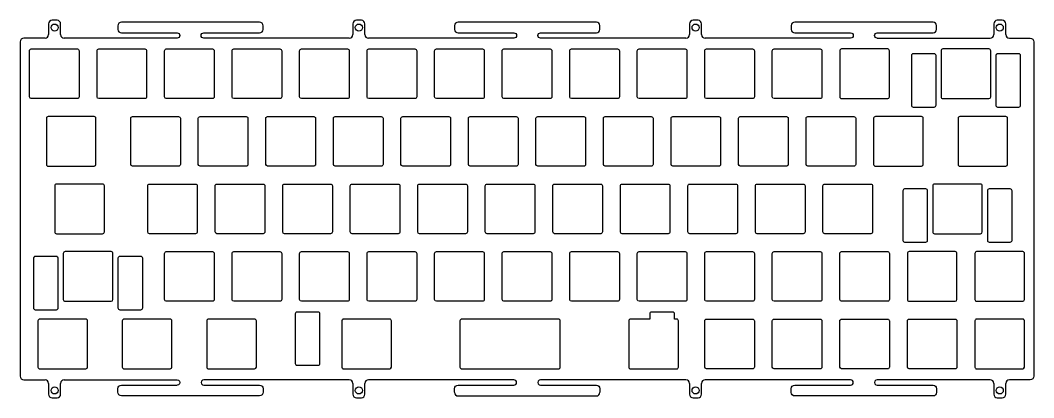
# Model space of a CAD drawing. Header units: millimetres. Extents: x 2965 to 3251, y -329 to -223.
import ezdxf

# ---------------------------------------------------------------- set-up
doc = ezdxf.new("R2010")
doc.units = ezdxf.units.MM
doc.layers.add('_STAB', color=3, linetype='Continuous')
doc.layers.add('定位板 v10 v5 v1_定位板 v10 v5_定位板 v9_Sketch2', color=7, linetype='Continuous')

# ---------------------------------------------------------------- blocks, each defined once
blk = doc.blocks.new('A$Ccfc20060')
at = {"color": 7}
blk.add_line((-24.6, -1.78), (-24.6, -12.22), dxfattribs=at)
blk.add_lwpolyline([(15.38, -19.05), (-11.91, -19.05, 0.414214), (-12.41, -19.55), (-12.41, -32.55, 0.414214), (-11.91, -33.05), (15.38, -33.05, 0.414214), (15.88, -32.55), (15.88, -19.55, 0.414214)], format="xyb", close=True, dxfattribs=at)
at = {"layer": '_STAB', "color": 7}
for points in [[(121.39, 40.78, 0.414214), (121.89, 41.28), (121.89, 55.28, 0.414214), (121.39, 55.78), (115.43, 55.78, 0.414214), (114.93, 55.28), (114.93, 41.28, 0.414214), (115.43, 40.78)], [(145.23, 40.78, 0.414214), (145.73, 41.28), (145.73, 55.28, 0.414214), (145.23, 55.78), (139.26, 55.78, 0.414214), (138.76, 55.28), (138.76, 41.28, 0.414214), (139.26, 40.78)], [(119.01, 2.68, 0.414214), (119.51, 3.18), (119.51, 17.18, 0.414214), (119.01, 17.68), (113.04, 17.68, 0.414214), (112.54, 17.18), (112.54, 3.18, 0.414214), (113.04, 2.68)], [(142.84, 2.68, 0.414214), (143.34, 3.18), (143.34, 17.18, 0.414214), (142.84, 17.68), (136.88, 17.68, 0.414214), (136.38, 17.18), (136.38, 3.18, 0.414214), (136.88, 2.68)], [(-126.26, -16.37, 0.414214), (-125.76, -15.87), (-125.76, -1.87, 0.414214), (-126.26, -1.37), (-132.22, -1.37, 0.414214), (-132.72, -1.87), (-132.72, -15.87, 0.414214), (-132.22, -16.37)], [(-102.42, -16.37, 0.414214), (-101.92, -15.87), (-101.92, -1.87, 0.414214), (-102.42, -1.37), (-108.39, -1.37, 0.414214), (-108.89, -1.87), (-108.89, -15.87, 0.414214), (-108.39, -16.37)], [(-52.42, -32.05, 0.414214), (-51.92, -31.55), (-51.92, -17.55, 0.414214), (-52.42, -17.05), (-58.39, -17.05, 0.414214), (-58.89, -17.55), (-58.89, -31.55, 0.414214), (-58.39, -32.05)]]:
    blk.add_lwpolyline(points, format="xyb", close=True, dxfattribs=at)
blk.add_lwpolyline([(41.11, -19.05), (35.72, -19.05, 0.414214), (35.22, -19.55), (35.22, -32.55, 0.414214), (35.72, -33.05), (48.72, -33.05, 0.414214), (49.22, -32.55), (49.22, -19.55, 0.414214), (48.72, -19.05), (48.11, -19.05), (48.11, -17.55, 0.414214), (47.61, -17.05), (41.61, -17.05, 0.414214), (41.11, -17.55), (41.11, -19.05)], format="xyb", dxfattribs=at)
at = {"layer": '定位板 v10 v5 v1_定位板 v10 v5_定位板 v9_Sketch2', "color": 7}
for points in [[(-133.85, 43.65), (-133.85, 56.65, -0.414214), (-133.35, 57.15), (-120.35, 57.15, -0.414214), (-119.85, 56.65), (-119.85, 43.65, -0.414217), (-120.35, 43.15), (-133.35, 43.15, -0.41421)], [(-114.8, 43.65), (-114.8, 56.65, -0.414214), (-114.3, 57.15), (-101.3, 57.15, -0.414214), (-100.8, 56.65), (-100.8, 43.65, -0.414217), (-101.3, 43.15), (-114.3, 43.15, -0.41421)], [(-95.75, 43.65), (-95.75, 56.65, -0.414214), (-95.25, 57.15), (-82.25, 57.15, -0.414214), (-81.75, 56.65), (-81.75, 43.65, -0.414217), (-82.25, 43.15), (-95.25, 43.15, -0.41421)], [(-76.7, 43.65), (-76.7, 56.65, -0.414214), (-76.2, 57.15), (-63.2, 57.15, -0.414214), (-62.7, 56.65), (-62.7, 43.65, -0.414217), (-63.2, 43.15), (-76.2, 43.15, -0.41421)], [(-57.65, 43.65), (-57.65, 56.65, -0.414214), (-57.15, 57.15), (-44.15, 57.15, -0.414214), (-43.65, 56.65), (-43.65, 43.65, -0.414217), (-44.15, 43.15), (-57.15, 43.15, -0.41421)], [(-38.6, 43.65), (-38.6, 56.65, -0.414214), (-38.1, 57.15), (-25.1, 57.15, -0.414214), (-24.6, 56.65), (-24.6, 43.65, -0.414217), (-25.1, 43.15), (-38.1, 43.15, -0.41421)], [(-19.55, 43.65), (-19.55, 56.65, -0.414214), (-19.05, 57.15), (-6.05, 57.15, -0.414214), (-5.55, 56.65), (-5.55, 43.65, -0.414217), (-6.05, 43.15), (-19.05, 43.15, -0.41421)], [(-0.5, 43.65), (-0.5, 56.65, -0.414214), (0, 57.15), (13, 57.15, -0.414214), (13.5, 56.65), (13.5, 43.65, -0.414217), (13, 43.15), (0, 43.15, -0.41421)], [(18.55, 43.65), (18.55, 56.65, -0.414214), (19.05, 57.15), (32.05, 57.15, -0.414214), (32.55, 56.65), (32.55, 43.65, -0.414217), (32.05, 43.15), (19.05, 43.15, -0.41421)], [(37.6, 43.65), (37.6, 56.65, -0.414214), (38.1, 57.15), (51.1, 57.15, -0.414214), (51.6, 56.65), (51.6, 43.65, -0.414217), (51.1, 43.15), (38.1, 43.15, -0.41421)], [(56.65, 43.65), (56.65, 56.65, -0.414214), (57.15, 57.15), (70.15, 57.15, -0.414214), (70.65, 56.65), (70.65, 43.65, -0.414217), (70.15, 43.15), (57.15, 43.15, -0.41421)], [(75.7, 43.65), (75.7, 56.65, -0.414214), (76.2, 57.15), (89.2, 57.15, -0.414214), (89.7, 56.65), (89.7, 43.65, -0.414217), (89.2, 43.15), (76.2, 43.15, -0.41421)], [(108.75, 43.65), (108.75, 56.65, 0.414214), (108.25, 57.15), (95.25, 57.15, 0.414214), (94.75, 56.65), (94.75, 43.65, 0.414217), (95.25, 43.15), (108.25, 43.15, 0.41421)], [(137.33, 43.65), (137.33, 56.65, 0.414214), (136.83, 57.15), (123.83, 57.15, 0.414214), (123.33, 56.65), (123.33, 43.65, 0.414217), (123.83, 43.15), (136.83, 43.15, 0.41421)], [(-115.09, 24.6), (-115.09, 37.6, 0.414214), (-115.59, 38.1), (-128.59, 38.1, 0.414214), (-129.09, 37.6), (-129.09, 24.6, 0.414217), (-128.59, 24.1), (-115.59, 24.1, 0.41421)], [(-105.27, 24.6), (-105.27, 37.6, -0.414214), (-104.77, 38.1), (-91.77, 38.1, -0.414214), (-91.27, 37.6), (-91.27, 24.6, -0.414217), (-91.77, 24.1), (-104.77, 24.1, -0.41421)], [(-86.22, 24.6), (-86.22, 37.6, -0.414214), (-85.72, 38.1), (-72.72, 38.1, -0.414214), (-72.22, 37.6), (-72.22, 24.6, -0.414217), (-72.72, 24.1), (-85.72, 24.1, -0.41421)], [(-67.17, 24.6), (-67.17, 37.6, -0.414214), (-66.67, 38.1), (-53.67, 38.1, -0.414214), (-53.17, 37.6), (-53.17, 24.6, -0.414217), (-53.67, 24.1), (-66.67, 24.1, -0.41421)], [(-48.12, 24.6), (-48.12, 37.6, -0.414214), (-47.62, 38.1), (-34.62, 38.1, -0.414214), (-34.12, 37.6), (-34.12, 24.6, -0.414217), (-34.62, 24.1), (-47.62, 24.1, -0.41421)], [(-29.07, 24.6), (-29.07, 37.6, -0.414214), (-28.57, 38.1), (-15.57, 38.1, -0.414214), (-15.07, 37.6), (-15.07, 24.6, -0.414217), (-15.57, 24.1), (-28.57, 24.1, -0.41421)], [(-10.03, 24.6), (-10.03, 37.6, -0.414214), (-9.53, 38.1), (3.47, 38.1, -0.414214), (3.97, 37.6), (3.97, 24.6, -0.414217), (3.47, 24.1), (-9.53, 24.1, -0.41421)], [(9.02, 24.6), (9.02, 37.6, -0.414214), (9.52, 38.1), (22.52, 38.1, -0.414214), (23.02, 37.6), (23.02, 24.6, -0.414217), (22.52, 24.1), (9.52, 24.1, -0.41421)], [(28.07, 24.6), (28.07, 37.6, -0.414214), (28.57, 38.1), (41.57, 38.1, -0.414214), (42.07, 37.6), (42.07, 24.6, -0.414217), (41.57, 24.1), (28.57, 24.1, -0.41421)], [(47.13, 24.6), (47.13, 37.6, -0.414214), (47.63, 38.1), (60.63, 38.1, -0.414214), (61.13, 37.6), (61.13, 24.6, -0.414217), (60.63, 24.1), (47.63, 24.1, -0.41421)], [(66.18, 24.6), (66.18, 37.6, -0.414214), (66.68, 38.1), (79.68, 38.1, -0.414214), (80.18, 37.6), (80.18, 24.6, -0.414217), (79.68, 24.1), (66.68, 24.1, -0.41421)], [(85.23, 24.6), (85.23, 37.6, -0.414214), (85.73, 38.1), (98.73, 38.1, -0.414214), (99.23, 37.6), (99.23, 24.6, -0.414217), (98.73, 24.1), (85.73, 24.1, -0.41421)], [(118.28, 24.6), (118.28, 37.6, 0.414214), (117.78, 38.1), (104.78, 38.1, 0.414214), (104.28, 37.6), (104.28, 24.6, 0.414217), (104.78, 24.1), (117.78, 24.1, 0.41421)], [(142.09, 24.6), (142.09, 37.6, 0.414214), (141.59, 38.1), (128.59, 38.1, 0.414214), (128.09, 37.6), (128.09, 24.6, 0.414217), (128.59, 24.1), (141.59, 24.1, 0.41421)], [(-112.71, 5.55), (-112.71, 18.55, 0.414214), (-113.21, 19.05), (-126.21, 19.05, 0.414214), (-126.71, 18.55), (-126.71, 5.55, 0.414217), (-126.21, 5.05), (-113.21, 5.05, 0.41421)], [(-100.51, 5.55), (-100.51, 18.55, -0.414214), (-100.01, 19.05), (-87.01, 19.05, -0.414214), (-86.51, 18.55), (-86.51, 5.55, -0.414217), (-87.01, 5.05), (-100.01, 5.05, -0.41421)], [(-81.46, 5.55), (-81.46, 18.55, -0.414214), (-80.96, 19.05), (-67.96, 19.05, -0.414214), (-67.46, 18.55), (-67.46, 5.55, -0.414217), (-67.96, 5.05), (-80.96, 5.05, -0.41421)], [(-62.41, 5.55), (-62.41, 18.55, -0.414214), (-61.91, 19.05), (-48.91, 19.05, -0.414214), (-48.41, 18.55), (-48.41, 5.55, -0.414217), (-48.91, 5.05), (-61.91, 5.05, -0.41421)], [(-43.36, 5.55), (-43.36, 18.55, -0.414214), (-42.86, 19.05), (-29.86, 19.05, -0.414214), (-29.36, 18.55), (-29.36, 5.55, -0.414217), (-29.86, 5.05), (-42.86, 5.05, -0.41421)], [(-24.31, 5.55), (-24.31, 18.55, -0.414214), (-23.81, 19.05), (-10.81, 19.05, -0.414214), (-10.31, 18.55), (-10.31, 5.55, -0.414217), (-10.81, 5.05), (-23.81, 5.05, -0.41421)], [(-5.26, 5.55), (-5.26, 18.55, -0.414214), (-4.76, 19.05), (8.24, 19.05, -0.414214), (8.74, 18.55), (8.74, 5.55, -0.414217), (8.24, 5.05), (-4.76, 5.05, -0.41421)], [(13.79, 5.55), (13.79, 18.55, -0.414214), (14.29, 19.05), (27.29, 19.05, -0.414214), (27.79, 18.55), (27.79, 5.55, -0.414217), (27.29, 5.05), (14.29, 5.05, -0.41421)], [(32.84, 5.55), (32.84, 18.55, -0.414214), (33.34, 19.05), (46.34, 19.05, -0.414214), (46.84, 18.55), (46.84, 5.55, -0.414217), (46.34, 5.05), (33.34, 5.05, -0.41421)], [(51.89, 5.55), (51.89, 18.55, -0.414214), (52.39, 19.05), (65.39, 19.05, -0.414214), (65.89, 18.55), (65.89, 5.55, -0.414217), (65.39, 5.05), (52.39, 5.05, -0.41421)], [(70.94, 5.55), (70.94, 18.55, -0.414214), (71.44, 19.05), (84.44, 19.05, -0.414214), (84.94, 18.55), (84.94, 5.55, -0.414217), (84.44, 5.05), (71.44, 5.05, -0.41421)], [(89.99, 5.55), (89.99, 18.55, -0.414214), (90.49, 19.05), (103.49, 19.05, -0.414214), (103.99, 18.55), (103.99, 5.55, -0.414217), (103.49, 5.05), (90.49, 5.05, -0.41421)], [(134.94, 5.55), (134.94, 18.55, 0.414214), (134.44, 19.05), (121.45, 19.05, 0.414214), (120.95, 18.55), (120.95, 5.55, 0.414217), (121.45, 5.05), (134.44, 5.05, 0.41421)], [(-110.32, -13.5), (-110.32, -0.5, 0.414214), (-110.82, 0), (-123.82, 0, 0.414214), (-124.32, -0.5), (-124.32, -13.5, 0.414217), (-123.82, -14), (-110.82, -14, 0.41421)], [(-95.75, -13.5), (-95.75, -0.5, -0.414214), (-95.25, 0), (-82.25, 0, -0.414214), (-81.75, -0.5), (-81.75, -13.5, -0.414217), (-82.25, -14), (-95.25, -14, -0.41421)], [(-76.7, -13.5), (-76.7, -0.5, -0.414214), (-76.2, 0), (-63.2, 0, -0.414214), (-62.7, -0.5), (-62.7, -13.5, -0.414217), (-63.2, -14), (-76.2, -14, -0.41421)], [(-57.65, -13.5), (-57.65, -0.5, -0.414214), (-57.15, 0), (-44.15, 0, -0.414214), (-43.65, -0.5), (-43.65, -13.5, -0.414217), (-44.15, -14), (-57.15, -14, -0.41421)], [(-38.6, -13.5), (-38.6, -0.5, -0.414214), (-38.1, 0), (-25.1, 0, -0.414214), (-24.6, -0.5), (-24.6, -13.5, -0.414217), (-25.1, -14), (-38.1, -14, -0.41421)], [(-19.55, -13.5), (-19.55, -0.5, -0.414214), (-19.05, 0), (-6.05, 0, -0.414214), (-5.55, -0.5), (-5.55, -13.5, -0.414217), (-6.05, -14), (-19.05, -14, -0.41421)], [(-0.5, -13.5), (-0.5, -0.5, -0.414214), (0, 0), (13, 0, -0.414214), (13.5, -0.5), (13.5, -13.5, -0.414217), (13, -14), (0, -14, -0.41421)], [(18.55, -13.5), (18.55, -0.5, -0.414214), (19.05, 0), (32.05, 0, -0.414214), (32.55, -0.5), (32.55, -13.5, -0.414217), (32.05, -14), (19.05, -14, -0.41421)], [(37.6, -13.5), (37.6, -0.5, -0.414214), (38.1, 0), (51.1, 0, -0.414214), (51.6, -0.5), (51.6, -13.5, -0.414217), (51.1, -14), (38.1, -14, -0.41421)], [(56.65, -13.5), (56.65, -0.5, -0.414214), (57.15, 0), (70.15, 0, -0.414214), (70.65, -0.5), (70.65, -13.5, -0.414217), (70.15, -14), (57.15, -14, -0.41421)], [(75.7, -13.5), (75.7, -0.5, -0.414214), (76.2, 0), (89.2, 0, -0.414214), (89.7, -0.5), (89.7, -13.5, -0.414217), (89.2, -14), (76.2, -14, -0.41421)], [(94.75, -13.5), (94.75, -0.5, -0.414214), (95.25, 0), (108.25, 0, -0.414214), (108.75, -0.5), (108.75, -13.5, -0.414217), (108.25, -14), (95.25, -14, -0.41421)], [(127.8, -13.5), (127.8, -0.5, 0.414214), (127.3, 0), (114.3, 0, 0.414214), (113.8, -0.5), (113.8, -13.5, 0.414217), (114.3, -14), (127.3, -14, 0.41421)], [(146.85, -13.5), (146.85, -0.5, 0.414214), (146.35, 0), (133.35, 0, 0.414214), (132.85, -0.5), (132.85, -13.5, 0.414217), (133.35, -14), (146.35, -14, 0.41421)], [(-117.47, -32.55), (-117.47, -19.55, 0.414214), (-117.97, -19.05), (-130.97, -19.05, 0.414214), (-131.47, -19.55), (-131.47, -32.55, 0.414217), (-130.97, -33.05), (-117.97, -33.05, 0.41421)], [(-93.66, -32.55), (-93.66, -19.55, 0.414214), (-94.16, -19.05), (-107.16, -19.05, 0.414214), (-107.66, -19.55), (-107.66, -32.55, 0.414217), (-107.16, -33.05), (-94.16, -33.05, 0.41421)], [(-69.84, -32.55), (-69.84, -19.55, 0.414214), (-70.34, -19.05), (-83.34, -19.05, 0.414214), (-83.84, -19.55), (-83.84, -32.55, 0.414217), (-83.34, -33.05), (-70.34, -33.05, 0.41421)], [(-31.74, -32.55), (-31.74, -19.55, 0.414214), (-32.24, -19.05), (-45.24, -19.05, 0.414214), (-45.74, -19.55), (-45.74, -32.55, 0.414217), (-45.24, -33.05), (-32.24, -33.05, 0.41421)], [(56.65, -32.55), (56.65, -19.55, -0.414214), (57.15, -19.05), (70.15, -19.05, -0.414214), (70.65, -19.55), (70.65, -32.55, -0.414217), (70.15, -33.05), (57.15, -33.05, -0.41421)], [(75.7, -32.55), (75.7, -19.55, -0.414214), (76.2, -19.05), (89.2, -19.05, -0.414214), (89.7, -19.55), (89.7, -32.55, -0.414217), (89.2, -33.05), (76.2, -33.05, -0.41421)], [(94.75, -32.55), (94.75, -19.55, -0.414214), (95.25, -19.05), (108.25, -19.05, -0.414214), (108.75, -19.55), (108.75, -32.55, -0.414217), (108.25, -33.05), (95.25, -33.05, -0.41421)], [(113.8, -32.55), (113.8, -19.55, -0.414214), (114.3, -19.05), (127.3, -19.05, -0.414214), (127.8, -19.55), (127.8, -32.55, -0.414217), (127.3, -33.05), (114.3, -33.05, -0.41421)], [(146.85, -32.55), (146.85, -19.55, 0.414214), (146.35, -19.05), (133.35, -19.05, 0.414214), (132.85, -19.55), (132.85, -32.55, 0.414217), (133.35, -33.05), (146.35, -33.05, 0.41421)]]:
    blk.add_lwpolyline(points, format="xyb", close=True, dxfattribs=at)
blk = doc.blocks.new('A$C401a7599')
at = {"color": 7}
for p, q in [((-100.42, 177.29), (-101.82, 177.29)), ((-14.59, 177.29), (-15.99, 177.29)), ((80.39, 177.29), (78.99, 177.29)), ((166.21, 177.29), (164.81, 177.29)), ((-102.82, 176.29), (-102.82, 173.24)), ((-99.42, 173.24), (-99.42, 176.29)), ((-16.99, 176.29), (-16.99, 173.24)), ((-13.59, 173.24), (-13.59, 176.29)), ((77.99, 176.29), (77.99, 173.24)), ((81.39, 173.24), (81.39, 176.29)), ((163.81, 176.29), (163.81, 173.24)), ((167.21, 173.24), (167.21, 176.29)), ((-65.79, 172.99), (-65.79, 172.99)), ((-59.79, 172.99), (-59.79, 172.99)), ((124.19, 172.99), (124.19, 172.99)), ((130.19, 172.99), (130.19, 172.99)), ((-102.82, 74.9), (-102.82, 71.84)), ((-99.42, 71.84), (-99.42, 74.9)), ((-65.79, 75.15), (-65.79, 75.15)), ((-59.79, 75.15), (-59.79, 75.15)), ((-16.99, 74.9), (-16.99, 71.84)), ((-13.59, 71.84), (-13.59, 74.9)), ((77.99, 74.9), (77.99, 71.84)), ((124.19, 75.15), (124.19, 75.15)), ((130.19, 75.15), (130.19, 75.15)), ((163.81, 74.9), (163.81, 71.84)), ((167.21, 71.84), (167.21, 74.9)), ((-101.82, 70.84), (-100.42, 70.84)), ((-15.99, 70.84), (-14.59, 70.84)), ((164.81, 70.84), (166.21, 70.84))]:
    blk.add_line(p, q, dxfattribs=at)
for p, q in [((81.39, 71.84), (81.39, 74.9)), ((78.99, 70.84), (80.39, 70.84))]:
    blk.add_line(p, q)
for points in [[(-59.04, 172.24, -0.999996), (-59.04, 173.74), (-43.29, 173.74, 0.414214), (-42.29, 174.74), (-42.29, 175.74, 0.414214), (-43.29, 176.74), (-82.29, 176.74, 0.414214), (-83.29, 175.74), (-83.29, 174.74, 0.414214), (-82.29, 173.74), (-66.54, 173.74)], [(35.95, 172.24, -0.999996), (35.95, 173.74), (51.7, 173.74, 0.414214), (52.7, 174.74), (52.7, 175.79, 0.414214), (51.7, 176.79), (12.7, 176.79, 0.414214), (11.7, 175.79), (11.7, 174.74, 0.414214), (12.7, 173.74), (28.45, 173.74)], [(130.94, 172.24, -0.999996), (130.94, 173.74), (146.69, 173.74, 0.414214), (147.69, 174.74), (147.69, 175.79, 0.414214), (146.69, 176.79), (107.69, 176.79, 0.414214), (106.69, 175.79), (106.69, 174.74, 0.414214), (107.69, 173.74), (123.44, 173.74)], [(-103.82, 172.24), (-109.81, 172.24, 0.414214), (-110.81, 171.24), (-110.81, 76.9, 0.414214), (-109.81, 75.9), (-103.82, 75.9)], [(-66.54, 173.74, -1), (-66.54, 172.24), (-98.42, 172.24)], [(28.45, 173.74, -1), (28.45, 172.24), (-12.59, 172.24)], [(123.44, 173.74, -1), (123.44, 172.24), (82.39, 172.24)], [(168.21, 172.24), (174.09, 172.24, -0.414214), (175.09, 171.24), (175.09, 76.9, -0.414213), (174.09, 75.9), (168.21, 75.9)], [(-98.42, 75.9), (-66.54, 75.9, -1.000004), (-66.54, 74.4)], [(-59.04, 75.9, 1.000003), (-59.04, 74.4), (-43.29, 74.4, -0.414214), (-42.29, 73.4), (-42.29, 72.4, -0.414214), (-43.29, 71.4), (-82.29, 71.4, -0.414214), (-83.29, 72.4), (-83.29, 73.4, -0.414214), (-82.29, 74.4), (-66.54, 74.4)], [(28.45, 74.4, 1), (28.45, 75.9), (-12.59, 75.9)], [(11.7, 72.4), (11.7, 73.4, -0.414214), (12.7, 74.4), (28.45, 74.4)], [(35.95, 75.9, 1.000003), (35.95, 74.4), (51.7, 74.4, -0.414214), (52.7, 73.4), (52.7, 72.4)], [(123.44, 74.4, 1), (123.44, 75.9), (82.39, 75.9)], [(147.69, 72.34, -0.414214), (146.69, 71.34), (107.69, 71.34, -0.414214), (106.69, 72.34), (106.69, 73.4, -0.414214), (107.69, 74.4), (123.44, 74.4)], [(130.94, 75.9, 1.000003), (130.94, 74.4), (146.69, 74.4, -0.414214), (147.69, 73.4), (147.69, 72.4)], [(11.7, 72.34, 0.414214), (12.7, 71.34), (51.7, 71.34, 0.414214), (52.7, 72.34)]]:
    blk.add_lwpolyline(points, format="xyb", dxfattribs=at)
for points in [[(-17.99, 172.24), (-59.04, 172.24)], [(76.99, 172.24), (35.95, 172.24)], [(130.94, 172.24), (162.81, 172.24)], [(-17.99, 75.9), (-59.04, 75.9)], [(76.99, 75.9), (35.95, 75.9)], [(162.82, 75.9), (130.94, 75.9)]]:
    blk.add_lwpolyline(points, dxfattribs=at)
for centre in [(-101.12, 175.24), (-15.29, 175.24), (79.69, 175.24), (165.51, 175.24), (-101.12, 72.9), (-15.29, 72.9), (79.69, 72.9), (165.51, 72.9)]:
    blk.add_circle(centre, 1, dxfattribs=at)
for centre, start, end in [((-101.82, 176.29), 90, 180), ((-100.42, 176.29), 0, 90), ((-15.99, 176.29), 90, 180), ((-14.59, 176.29), 0, 90), ((78.99, 176.29), 90, 180), ((80.39, 176.29), 0, 90), ((164.81, 176.29), 90, 180), ((166.21, 176.29), 0, 90), ((-103.82, 173.24), 270, 0), ((-98.42, 173.24), 180, 269.9999), ((-17.99, 173.24), 270, 360), ((-12.59, 173.24), 180, 270), ((76.99, 173.24), 270, 0), ((82.39, 173.24), 180, 270), ((162.81, 173.24), 270, 360), ((168.21, 173.24), 180, 269.9999), ((-103.82, 74.9), 0, 90), ((-98.42, 74.9), 90, 180), ((-17.99, 74.9), 0, 90), ((-12.59, 74.9), 90, 180), ((76.99, 74.9), 0, 90), ((162.81, 74.9), 0, 90), ((168.21, 74.9), 90, 180), ((-101.82, 71.84), 180, 270), ((-100.42, 71.84), 270, 0), ((-15.99, 71.84), 180, 270), ((-14.59, 71.84), 270, 0), ((78.99, 71.84), 180, 270), ((164.81, 71.84), 180, 270), ((166.21, 71.84), 270, 0)]:
    blk.add_arc(centre, 1, start, end, dxfattribs=at)
for centre, start, end in [((82.39, 74.9), 90, 180), ((80.39, 71.84), 270, 0)]:
    blk.add_arc(centre, 1, start, end)
blk.add_blockref('A$Ccfc20060', (25.64, 112.05))

msp = doc.modelspace()

# ---------------------------------------------------------------- block references
msp.add_blockref('A$C401a7599', (3076.23, -400.07))

doc.saveas('drawing.dxf')
